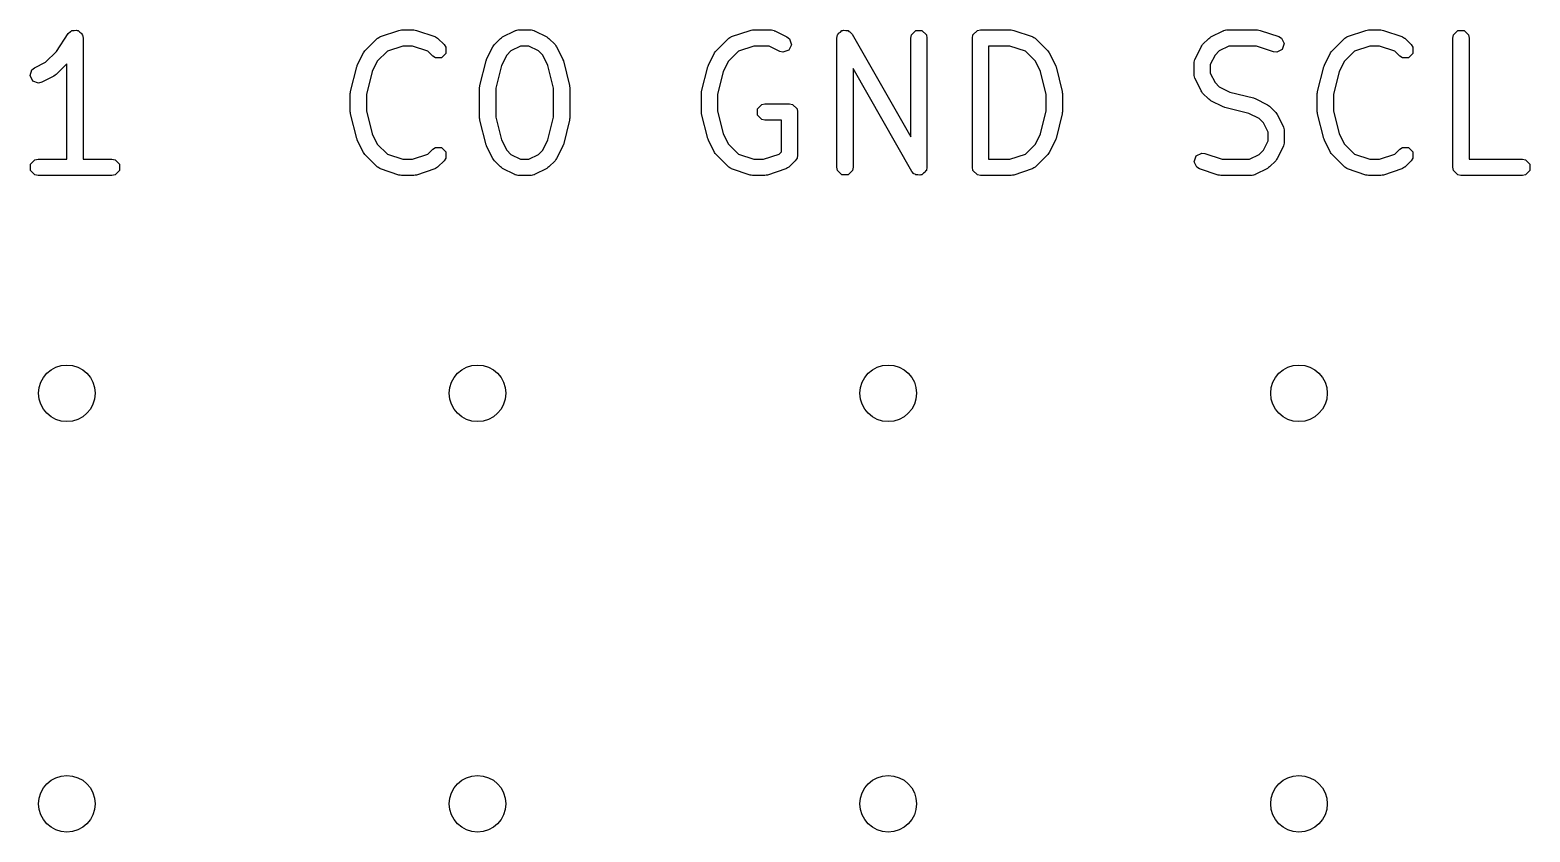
# Model space of a CAD drawing. Header units: inches. Extents: x 0.39 to 2.81, y 0.39 to 2.19.
# Drawn here: x 1.691 to 2.0563, y 1.9931 to 2.1885 of the extents above; entities that cross this region are included whole.
import ezdxf

# ---------------------------------------------------------------- set-up
doc = ezdxf.new("R2010")
doc.units = ezdxf.units.IN
doc.header["$MEASUREMENT"] = 0
doc.layers.add('BLACK', color=250, linetype='CONTINUOUS')

msp = doc.modelspace()

# ---------------------------------------------------------------- linework, layer by layer
at = {"layer": 'BLACK', "linetype": 'CONTINUOUS'}
for p, q in [((1.70034, 2.18765), (1.70088, 2.18819)), ((1.70088, 2.18819), (1.70108, 2.18823)), ((1.70108, 2.18823), (1.70123, 2.18837)), ((1.70123, 2.18837), (1.7018, 2.18837)), ((1.7018, 2.18837), (1.70236, 2.18849)), ((1.70236, 2.18849), (1.70253, 2.18837)), ((1.70253, 2.18837), (1.70273, 2.18837)), ((1.70273, 2.18837), (1.70314, 2.18797)), ((1.70314, 2.18797), (1.70362, 2.18765)), ((1.77635, 2.18692), (1.78085, 2.18842)), ((1.78085, 2.18842), (1.78116, 2.18846)), ((1.78116, 2.18846), (1.78147, 2.18852)), ((1.78147, 2.18852), (1.78447, 2.18852)), ((1.78447, 2.18852), (1.78478, 2.18846)), ((1.78478, 2.18846), (1.78509, 2.18842)), ((1.78509, 2.18842), (1.78959, 2.18692)), ((1.80609, 2.18682), (1.80909, 2.18832)), ((1.80909, 2.18832), (1.80918, 2.18834)), ((1.80918, 2.18834), (1.80921, 2.18837)), ((1.80921, 2.18837), (1.80952, 2.18844)), ((1.80952, 2.18844), (1.80983, 2.18852)), ((1.80983, 2.18852), (1.80987, 2.1885)), ((1.80987, 2.1885), (1.80997, 2.18852)), ((1.80997, 2.18852), (1.81297, 2.18852)), ((1.81297, 2.18852), (1.81306, 2.1885)), ((1.81306, 2.1885), (1.81311, 2.18852)), ((1.81311, 2.18852), (1.81341, 2.18844)), ((1.81341, 2.18844), (1.81372, 2.18837)), ((1.81372, 2.18837), (1.81375, 2.18834)), ((1.81375, 2.18834), (1.81385, 2.18832)), ((1.81385, 2.18832), (1.81685, 2.18682)), ((1.86184, 2.18692), (1.86634, 2.18842)), ((1.86634, 2.18842), (1.86665, 2.18846)), ((1.86665, 2.18846), (1.86696, 2.18852)), ((1.86696, 2.18852), (1.87146, 2.18852)), ((1.87146, 2.18852), (1.87156, 2.1885)), ((1.87156, 2.1885), (1.8716, 2.18852)), ((1.8716, 2.18852), (1.8719, 2.18844)), ((1.8719, 2.18844), (1.87221, 2.18837)), ((1.87221, 2.18837), (1.87224, 2.18834)), ((1.87224, 2.18834), (1.87234, 2.18832)), ((1.87234, 2.18832), (1.87534, 2.18682)), ((1.8879, 2.18776), (1.88834, 2.18801)), ((1.88834, 2.18801), (1.8887, 2.18837)), ((1.8887, 2.18837), (1.88897, 2.18837)), ((1.88897, 2.18837), (1.88921, 2.18851)), ((1.88921, 2.18851), (1.8897, 2.18837)), ((1.8897, 2.18837), (1.89021, 2.18837)), ((1.89021, 2.18837), (1.8904, 2.18818)), ((1.8904, 2.18818), (1.89066, 2.18811)), ((1.89066, 2.18811), (1.89117, 2.18753)), ((1.90564, 2.18731), (1.9067, 2.18837)), ((1.9067, 2.18837), (1.90821, 2.18837)), ((1.90821, 2.18837), (1.90927, 2.18731)), ((1.92063, 2.18731), (1.9217, 2.18837)), ((1.9217, 2.18837), (1.92245, 2.18852)), ((1.92245, 2.18852), (1.92995, 2.18852)), ((1.92995, 2.18852), (1.93026, 2.18846)), ((1.93026, 2.18846), (1.93057, 2.18842)), ((1.93057, 2.18842), (1.93507, 2.18692)), ((1.97857, 2.18682), (1.98156, 2.18832)), ((1.98156, 2.18832), (1.98166, 2.18834)), ((1.98166, 2.18834), (1.98169, 2.18837)), ((1.98169, 2.18837), (1.982, 2.18844)), ((1.982, 2.18844), (1.98231, 2.18852)), ((1.98231, 2.18852), (1.98235, 2.1885)), ((1.98235, 2.1885), (1.98245, 2.18852)), ((1.98245, 2.18852), (1.98994, 2.18852)), ((1.98994, 2.18852), (1.99025, 2.18846)), ((1.99025, 2.18846), (1.99057, 2.18842)), ((1.99057, 2.18842), (1.99507, 2.18692)), ((2.01182, 2.18692), (2.01632, 2.18842)), ((2.01632, 2.18842), (2.01663, 2.18846)), ((2.01663, 2.18846), (2.01694, 2.18852)), ((2.01694, 2.18852), (2.01994, 2.18852)), ((2.01994, 2.18852), (2.02025, 2.18846)), ((2.02025, 2.18846), (2.02056, 2.18842)), ((2.02056, 2.18842), (2.02506, 2.18692)), ((2.03762, 2.18731), (2.03868, 2.18837)), ((2.03868, 2.18837), (2.04019, 2.18837)), ((2.04019, 2.18837), (2.04126, 2.18731)), ((1.69745, 2.18331), (1.70034, 2.18765)), ((1.70362, 2.18765), (1.70366, 2.18745)), ((1.70366, 2.18745), (1.7038, 2.18731)), ((1.7038, 2.18731), (1.70395, 2.18656)), ((1.70395, 2.18656), (1.70395, 2.15703)), ((1.77258, 2.18345), (1.77558, 2.18645)), ((1.77558, 2.18645), (1.77566, 2.1865)), ((1.77566, 2.1865), (1.77568, 2.18654)), ((1.77568, 2.18654), (1.77596, 2.1867)), ((1.77596, 2.1867), (1.77622, 2.18687)), ((1.77622, 2.18687), (1.77626, 2.18687)), ((1.77626, 2.18687), (1.77635, 2.18692)), ((1.78179, 2.18459), (1.77803, 2.18334)), ((1.78415, 2.18459), (1.78179, 2.18459)), ((1.78791, 2.18334), (1.78415, 2.18459)), ((1.78959, 2.18692), (1.78968, 2.18687)), ((1.78968, 2.18687), (1.78972, 2.18687)), ((1.78972, 2.18687), (1.78998, 2.1867)), ((1.78998, 2.1867), (1.79026, 2.18654)), ((1.79026, 2.18654), (1.79028, 2.1865)), ((1.79028, 2.1865), (1.79036, 2.18645)), ((1.79036, 2.18645), (1.79186, 2.18495)), ((1.79186, 2.18495), (1.79229, 2.18431)), ((1.79229, 2.18431), (1.79229, 2.1828)), ((1.80221, 2.18144), (1.80371, 2.18444)), ((1.80371, 2.18444), (1.8039, 2.18469)), ((1.8039, 2.18469), (1.80408, 2.18495)), ((1.80408, 2.18495), (1.80558, 2.18645)), ((1.80558, 2.18645), (1.80584, 2.18662)), ((1.80584, 2.18662), (1.80609, 2.18682)), ((1.81043, 2.18459), (1.80813, 2.18344)), ((1.8125, 2.18459), (1.81043, 2.18459)), ((1.8148, 2.18344), (1.8125, 2.18459)), ((1.81685, 2.18682), (1.8171, 2.18662)), ((1.8171, 2.18662), (1.81736, 2.18645)), ((1.81736, 2.18645), (1.81886, 2.18495)), ((1.81886, 2.18495), (1.81903, 2.18468)), ((1.81903, 2.18468), (1.81923, 2.18444)), ((1.81923, 2.18444), (1.82073, 2.18144)), ((1.85807, 2.18345), (1.86107, 2.18645)), ((1.86107, 2.18645), (1.86115, 2.1865)), ((1.86115, 2.1865), (1.86117, 2.18654)), ((1.86117, 2.18654), (1.86144, 2.1867)), ((1.86144, 2.1867), (1.86171, 2.18687)), ((1.86171, 2.18687), (1.86175, 2.18687)), ((1.86175, 2.18687), (1.86184, 2.18692)), ((1.86728, 2.18459), (1.86352, 2.18334)), ((1.87099, 2.18459), (1.86728, 2.18459)), ((1.87358, 2.18329), (1.87099, 2.18459)), ((1.87534, 2.18682), (1.87595, 2.18635)), ((1.87642, 2.18492), (1.87575, 2.18357)), ((1.87595, 2.18635), (1.87642, 2.18492)), ((1.88749, 2.18656), (1.88764, 2.18731)), ((1.88749, 2.15506), (1.88749, 2.18656)), ((1.88764, 2.18731), (1.88783, 2.1875)), ((1.88783, 2.1875), (1.8879, 2.18776)), ((1.89117, 2.18753), (1.90549, 2.16247)), ((1.90549, 2.18656), (1.90564, 2.18731)), ((1.90549, 2.16247), (1.90549, 2.18656)), ((1.90927, 2.18731), (1.90942, 2.18656)), ((1.90942, 2.18656), (1.90942, 2.15506)), ((1.92048, 2.18656), (1.92063, 2.18731)), ((1.92048, 2.15506), (1.92048, 2.18656)), ((1.92963, 2.18459), (1.92442, 2.18459)), ((1.92442, 2.18459), (1.92442, 2.15703)), ((1.93339, 2.18334), (1.92963, 2.18459)), ((1.93507, 2.18692), (1.93516, 2.18687)), ((1.93516, 2.18687), (1.9352, 2.18687)), ((1.9352, 2.18687), (1.93547, 2.1867)), ((1.93547, 2.1867), (1.93574, 2.18654)), ((1.93574, 2.18654), (1.93576, 2.1865)), ((1.93576, 2.1865), (1.93584, 2.18645)), ((1.93584, 2.18645), (1.93884, 2.18345)), ((1.97469, 2.18144), (1.97619, 2.18444)), ((1.97619, 2.18444), (1.97638, 2.18469)), ((1.97638, 2.18469), (1.97655, 2.18495)), ((1.97655, 2.18495), (1.97805, 2.18645)), ((1.97805, 2.18645), (1.97832, 2.18662)), ((1.97832, 2.18662), (1.97857, 2.18682)), ((1.98291, 2.18459), (1.98061, 2.18344)), ((1.98962, 2.18459), (1.98291, 2.18459)), ((1.99382, 2.18319), (1.98962, 2.18459)), ((1.99507, 2.18692), (1.99573, 2.18654)), ((1.99573, 2.18654), (1.99641, 2.1852)), ((1.99641, 2.1852), (1.99593, 2.18377)), ((2.00805, 2.18345), (2.01105, 2.18645)), ((2.01105, 2.18645), (2.01113, 2.1865)), ((2.01113, 2.1865), (2.01115, 2.18654)), ((2.01115, 2.18654), (2.01143, 2.1867)), ((2.01143, 2.1867), (2.01169, 2.18687)), ((2.01169, 2.18687), (2.01173, 2.18687)), ((2.01173, 2.18687), (2.01182, 2.18692)), ((2.01726, 2.18459), (2.0135, 2.18334)), ((2.01962, 2.18459), (2.01726, 2.18459)), ((2.02338, 2.18334), (2.01962, 2.18459)), ((2.02506, 2.18692), (2.02515, 2.18687)), ((2.02515, 2.18687), (2.02519, 2.18687)), ((2.02519, 2.18687), (2.02546, 2.1867)), ((2.02546, 2.1867), (2.02573, 2.18654)), ((2.02573, 2.18654), (2.02575, 2.1865)), ((2.02575, 2.1865), (2.02583, 2.18645)), ((2.02583, 2.18645), (2.02733, 2.18495)), ((2.02733, 2.18495), (2.02776, 2.18431)), ((2.02776, 2.18431), (2.02776, 2.1828)), ((2.03747, 2.18656), (2.03762, 2.18731)), ((2.03747, 2.15506), (2.03747, 2.18656)), ((2.04126, 2.18731), (2.04141, 2.18656)), ((2.04141, 2.18656), (2.04141, 2.15703)), ((1.6921, 2.17932), (1.69481, 2.18067)), ((1.69481, 2.18067), (1.69745, 2.18331)), ((1.77071, 2.17994), (1.77221, 2.18294)), ((1.77221, 2.18294), (1.7724, 2.18319)), ((1.7724, 2.18319), (1.77258, 2.18345)), ((1.77559, 2.18089), (1.77433, 2.17837)), ((1.77803, 2.18334), (1.77559, 2.18089)), ((1.78908, 2.18216), (1.78791, 2.18334)), ((1.78972, 2.18174), (1.78908, 2.18216)), ((1.79122, 2.18174), (1.78972, 2.18174)), ((1.79229, 2.1828), (1.79122, 2.18174)), ((1.80056, 2.17503), (1.80206, 2.18103)), ((1.80206, 2.18103), (1.80215, 2.18123)), ((1.80215, 2.18123), (1.80221, 2.18144)), ((1.80709, 2.18239), (1.80582, 2.17987)), ((1.80813, 2.18344), (1.80709, 2.18239)), ((1.81585, 2.18239), (1.8148, 2.18344)), ((1.81711, 2.17987), (1.81585, 2.18239)), ((1.82073, 2.18144), (1.82078, 2.18123)), ((1.82078, 2.18123), (1.82088, 2.18103)), ((1.82088, 2.18103), (1.82238, 2.17503)), ((1.8562, 2.17994), (1.8577, 2.18294)), ((1.8577, 2.18294), (1.85789, 2.18319)), ((1.85789, 2.18319), (1.85807, 2.18345)), ((1.86108, 2.18089), (1.85982, 2.17837)), ((1.86352, 2.18334), (1.86108, 2.18089)), ((1.87432, 2.18309), (1.87358, 2.18329)), ((1.87575, 2.18357), (1.87432, 2.18309)), ((1.93583, 2.18089), (1.93339, 2.18334)), ((1.93709, 2.17837), (1.93583, 2.18089)), ((1.93884, 2.18345), (1.93902, 2.18319)), ((1.93902, 2.18319), (1.93921, 2.18294)), ((1.93921, 2.18294), (1.94071, 2.17994)), ((1.97448, 2.1807), (1.97457, 2.181)), ((1.9745, 2.18065), (1.97448, 2.1807)), ((1.97448, 2.18056), (1.9745, 2.18065)), ((1.97448, 2.17756), (1.97448, 2.18056)), ((1.97457, 2.181), (1.97463, 2.18131)), ((1.97463, 2.18131), (1.97466, 2.18134)), ((1.97466, 2.18134), (1.97469, 2.18144)), ((1.97956, 2.18239), (1.97841, 2.18009)), ((1.98061, 2.18344), (1.97956, 2.18239)), ((1.99458, 2.18309), (1.99382, 2.18319)), ((1.99593, 2.18377), (1.99458, 2.18309)), ((2.00618, 2.17994), (2.00768, 2.18294)), ((2.00768, 2.18294), (2.00787, 2.18319)), ((2.00787, 2.18319), (2.00805, 2.18345)), ((2.01106, 2.18089), (2.0098, 2.17837)), ((2.0135, 2.18334), (2.01106, 2.18089)), ((2.02455, 2.18216), (2.02338, 2.18334)), ((2.02519, 2.18174), (2.02455, 2.18216)), ((2.02669, 2.18174), (2.02519, 2.18174)), ((2.02776, 2.1828), (2.02669, 2.18174)), ((1.69102, 2.17742), (1.69149, 2.17885)), ((1.69169, 2.17607), (1.69102, 2.17742)), ((1.69149, 2.17885), (1.6921, 2.17932)), ((1.69686, 2.1773), (1.69386, 2.1758)), ((1.69711, 2.17749), (1.69686, 2.1773)), ((1.69737, 2.17766), (1.69711, 2.17749)), ((1.70001, 2.1803), (1.69737, 2.17766)), ((1.70001, 2.15703), (1.70001, 2.1803)), ((1.76906, 2.17353), (1.77056, 2.17953)), ((1.77056, 2.17953), (1.77065, 2.17973)), ((1.77065, 2.17973), (1.77071, 2.17994)), ((1.77433, 2.17837), (1.77294, 2.17281)), ((1.80582, 2.17987), (1.80444, 2.17431)), ((1.8185, 2.17431), (1.81711, 2.17987)), ((1.85455, 2.17353), (1.85605, 2.17953)), ((1.85605, 2.17953), (1.85614, 2.17973)), ((1.85614, 2.17973), (1.8562, 2.17994)), ((1.85982, 2.17837), (1.85843, 2.17281)), ((1.90575, 2.15408), (1.89143, 2.17914)), ((1.89143, 2.17914), (1.89143, 2.15506)), ((1.93848, 2.17281), (1.93709, 2.17837)), ((1.94071, 2.17994), (1.94077, 2.17973)), ((1.94077, 2.17973), (1.94086, 2.17953)), ((1.94086, 2.17953), (1.94236, 2.17353)), ((1.9745, 2.17746), (1.97448, 2.17756)), ((1.97448, 2.17742), (1.9745, 2.17746)), ((1.97457, 2.17711), (1.97448, 2.17742)), ((1.97463, 2.1768), (1.97457, 2.17711)), ((1.97841, 2.18009), (1.97841, 2.17802)), ((1.97841, 2.17802), (1.97956, 2.17572)), ((2.00453, 2.17353), (2.00603, 2.17953)), ((2.00603, 2.17953), (2.00612, 2.17973)), ((2.00612, 2.17973), (2.00618, 2.17994)), ((2.0098, 2.17837), (2.00841, 2.17281)), ((1.69312, 2.17559), (1.69169, 2.17607)), ((1.69386, 2.1758), (1.69312, 2.17559)), ((1.769, 2.17306), (1.76905, 2.17329)), ((1.76905, 2.17329), (1.76906, 2.17353)), ((1.8005, 2.17456), (1.80055, 2.17479)), ((1.8005, 2.16706), (1.8005, 2.17456)), ((1.80055, 2.17479), (1.80056, 2.17503)), ((1.80444, 2.17431), (1.80444, 2.1673)), ((1.8185, 2.1673), (1.8185, 2.17431)), ((1.82238, 2.17503), (1.82239, 2.17479)), ((1.82239, 2.17479), (1.82243, 2.17456)), ((1.82243, 2.17456), (1.82243, 2.16706)), ((1.85449, 2.17306), (1.85454, 2.17329)), ((1.85454, 2.17329), (1.85455, 2.17353)), ((1.94236, 2.17353), (1.94237, 2.17329)), ((1.94237, 2.17329), (1.94242, 2.17306)), ((1.97466, 2.17677), (1.97463, 2.1768)), ((1.97469, 2.17668), (1.97466, 2.17677)), ((1.97619, 2.17368), (1.97469, 2.17668)), ((1.97638, 2.17343), (1.97619, 2.17368)), ((1.97655, 2.17316), (1.97638, 2.17343)), ((1.97805, 2.17167), (1.97655, 2.17316)), ((1.97956, 2.17572), (1.98061, 2.17467)), ((1.98061, 2.17467), (1.98313, 2.17341)), ((1.98313, 2.17341), (1.98892, 2.17197)), ((2.00447, 2.17306), (2.00452, 2.17329)), ((2.00452, 2.17329), (2.00453, 2.17353)), ((1.769, 2.16856), (1.769, 2.17306)), ((1.77294, 2.17281), (1.77294, 2.1688)), ((1.85449, 2.16856), (1.85449, 2.17306)), ((1.85843, 2.17281), (1.85843, 2.1688)), ((1.86814, 2.16931), (1.86921, 2.17038)), ((1.86921, 2.17038), (1.86996, 2.17053)), ((1.86996, 2.17053), (1.87596, 2.17053)), ((1.87596, 2.17053), (1.87671, 2.17038)), ((1.87671, 2.17038), (1.87778, 2.16931)), ((1.93848, 2.1688), (1.93848, 2.17281)), ((1.94242, 2.17306), (1.94242, 2.16856)), ((1.97832, 2.17149), (1.97805, 2.17167)), ((1.97857, 2.1713), (1.97832, 2.17149)), ((1.98156, 2.1698), (1.97857, 2.1713)), ((1.98177, 2.16974), (1.98156, 2.1698)), ((1.98197, 2.16965), (1.98177, 2.16974)), ((1.98776, 2.1682), (1.98197, 2.16965)), ((1.98892, 2.17197), (1.98912, 2.17188)), ((1.98912, 2.17188), (1.98932, 2.17182)), ((1.98932, 2.17182), (1.99232, 2.17032)), ((1.99232, 2.17032), (1.99257, 2.17012)), ((1.99257, 2.17012), (1.99284, 2.16995)), ((1.99284, 2.16995), (1.99434, 2.16845)), ((2.00447, 2.16856), (2.00447, 2.17306)), ((2.00841, 2.17281), (2.00841, 2.1688)), ((1.76905, 2.16832), (1.769, 2.16856)), ((1.76906, 2.16808), (1.76905, 2.16832)), ((1.77056, 2.16208), (1.76906, 2.16808)), ((1.77294, 2.1688), (1.77433, 2.16325)), ((1.80055, 2.16682), (1.8005, 2.16706)), ((1.80056, 2.16658), (1.80055, 2.16682)), ((1.80206, 2.16058), (1.80056, 2.16658)), ((1.80444, 2.1673), (1.80582, 2.16175)), ((1.81711, 2.16175), (1.8185, 2.1673)), ((1.82238, 2.16658), (1.82088, 2.16058)), ((1.82239, 2.16682), (1.82238, 2.16658)), ((1.82243, 2.16706), (1.82239, 2.16682)), ((1.85454, 2.16832), (1.85449, 2.16856)), ((1.85455, 2.16808), (1.85454, 2.16832)), ((1.85605, 2.16208), (1.85455, 2.16808)), ((1.85843, 2.1688), (1.85982, 2.16325)), ((1.86814, 2.1678), (1.86814, 2.16931)), ((1.86921, 2.16674), (1.86814, 2.1678)), ((1.86996, 2.16659), (1.86921, 2.16674)), ((1.87399, 2.16659), (1.86996, 2.16659)), ((1.87399, 2.15887), (1.87399, 2.16659)), ((1.87778, 2.16931), (1.87793, 2.16856)), ((1.87793, 2.16856), (1.87793, 2.15806)), ((1.93709, 2.16325), (1.93848, 2.1688)), ((1.94236, 2.16808), (1.94086, 2.16208)), ((1.94237, 2.16832), (1.94236, 2.16808)), ((1.94242, 2.16856), (1.94237, 2.16832)), ((1.99028, 2.16694), (1.98776, 2.1682)), ((1.99133, 2.16589), (1.99028, 2.16694)), ((1.99248, 2.16359), (1.99133, 2.16589)), ((1.99434, 2.16845), (1.99451, 2.16819)), ((1.99451, 2.16819), (1.9947, 2.16794)), ((1.9947, 2.16794), (1.9962, 2.16494)), ((2.00452, 2.16832), (2.00447, 2.16856)), ((2.00453, 2.16808), (2.00452, 2.16832)), ((2.00603, 2.16208), (2.00453, 2.16808)), ((2.00841, 2.1688), (2.0098, 2.16325)), ((1.77433, 2.16325), (1.77559, 2.16072)), ((1.85982, 2.16325), (1.86108, 2.16072)), ((1.93583, 2.16072), (1.93709, 2.16325)), ((1.99248, 2.16152), (1.99248, 2.16359)), ((1.9962, 2.16494), (1.99623, 2.16484)), ((1.99623, 2.16484), (1.99626, 2.16481)), ((1.99626, 2.16481), (1.99632, 2.1645)), ((1.99632, 2.1645), (1.99641, 2.1642)), ((1.99641, 2.1642), (1.99639, 2.16415)), ((1.99639, 2.16415), (1.99641, 2.16406)), ((1.99641, 2.16406), (1.99641, 2.16106)), ((2.0098, 2.16325), (2.01106, 2.16072)), ((1.77065, 2.16189), (1.77056, 2.16208)), ((1.77071, 2.16168), (1.77065, 2.16189)), ((1.77221, 2.15868), (1.77071, 2.16168)), ((1.7724, 2.15843), (1.77221, 2.15868)), ((1.77559, 2.16072), (1.77803, 2.15828)), ((1.78791, 2.15828), (1.78908, 2.15945)), ((1.78908, 2.15945), (1.78972, 2.15988)), ((1.78972, 2.15988), (1.79122, 2.15988)), ((1.79122, 2.15988), (1.79229, 2.15881)), ((1.79229, 2.15881), (1.79229, 2.15731)), ((1.80215, 2.16039), (1.80206, 2.16058)), ((1.80221, 2.16018), (1.80215, 2.16039)), ((1.80371, 2.15718), (1.80221, 2.16018)), ((1.80582, 2.16175), (1.80709, 2.15923)), ((1.80709, 2.15923), (1.80813, 2.15818)), ((1.8148, 2.15818), (1.81585, 2.15923)), ((1.81585, 2.15923), (1.81711, 2.16175)), ((1.82073, 2.16018), (1.81923, 2.15718)), ((1.82078, 2.16039), (1.82073, 2.16018)), ((1.82088, 2.16058), (1.82078, 2.16039)), ((1.85614, 2.16189), (1.85605, 2.16208)), ((1.8562, 2.16168), (1.85614, 2.16189)), ((1.8577, 2.15868), (1.8562, 2.16168)), ((1.85789, 2.15843), (1.8577, 2.15868)), ((1.86108, 2.16072), (1.86352, 2.15828)), ((1.8734, 2.15828), (1.87399, 2.15887)), ((1.93339, 2.15828), (1.93583, 2.16072)), ((1.93921, 2.15868), (1.93902, 2.15843)), ((1.94071, 2.16168), (1.93921, 2.15868)), ((1.94077, 2.16189), (1.94071, 2.16168)), ((1.94086, 2.16208), (1.94077, 2.16189)), ((1.99028, 2.15818), (1.99133, 2.15923)), ((1.99133, 2.15923), (1.99248, 2.16152)), ((1.9962, 2.16018), (1.9947, 2.15718)), ((1.99623, 2.16027), (1.9962, 2.16018)), ((1.99626, 2.16031), (1.99623, 2.16027)), ((1.99632, 2.16061), (1.99626, 2.16031)), ((1.99641, 2.16092), (1.99632, 2.16061)), ((1.99641, 2.16106), (1.99639, 2.16096)), ((1.99639, 2.16096), (1.99641, 2.16092)), ((2.00612, 2.16189), (2.00603, 2.16208)), ((2.00618, 2.16168), (2.00612, 2.16189)), ((2.00768, 2.15868), (2.00618, 2.16168)), ((2.00787, 2.15843), (2.00768, 2.15868)), ((2.01106, 2.16072), (2.0135, 2.15828)), ((2.02338, 2.15828), (2.02455, 2.15945)), ((2.02455, 2.15945), (2.02519, 2.15988)), ((2.02519, 2.15988), (2.02669, 2.15988)), ((2.02669, 2.15988), (2.02776, 2.15881)), ((2.02776, 2.15881), (2.02776, 2.15731)), ((1.69116, 2.15581), (1.69223, 2.15688)), ((1.69116, 2.15431), (1.69116, 2.15581)), ((1.69223, 2.15688), (1.69298, 2.15703)), ((1.69298, 2.15703), (1.70001, 2.15703)), ((1.70395, 2.15703), (1.71098, 2.15703)), ((1.71098, 2.15703), (1.71173, 2.15688)), ((1.71173, 2.15688), (1.7128, 2.15581)), ((1.7128, 2.15581), (1.7128, 2.15431)), ((1.77258, 2.15817), (1.7724, 2.15843)), ((1.77558, 2.15517), (1.77258, 2.15817)), ((1.77566, 2.15511), (1.77558, 2.15517)), ((1.77568, 2.15507), (1.77566, 2.15511)), ((1.77596, 2.15492), (1.77568, 2.15507)), ((1.77622, 2.15474), (1.77596, 2.15492)), ((1.77803, 2.15828), (1.78179, 2.15703)), ((1.78179, 2.15703), (1.78415, 2.15703)), ((1.78415, 2.15703), (1.78791, 2.15828)), ((1.78998, 2.15492), (1.78972, 2.15474)), ((1.79026, 2.15507), (1.78998, 2.15492)), ((1.79028, 2.15511), (1.79026, 2.15507)), ((1.79036, 2.15517), (1.79028, 2.15511)), ((1.79186, 2.15667), (1.79036, 2.15517)), ((1.79229, 2.15731), (1.79186, 2.15667)), ((1.8039, 2.15693), (1.80371, 2.15718)), ((1.80408, 2.15667), (1.8039, 2.15693)), ((1.80558, 2.15517), (1.80408, 2.15667)), ((1.80584, 2.15499), (1.80558, 2.15517)), ((1.80609, 2.1548), (1.80584, 2.15499)), ((1.80813, 2.15818), (1.81043, 2.15703)), ((1.81043, 2.15703), (1.8125, 2.15703)), ((1.8125, 2.15703), (1.8148, 2.15818)), ((1.8171, 2.15499), (1.81685, 2.1548)), ((1.81736, 2.15517), (1.8171, 2.15499)), ((1.81886, 2.15667), (1.81736, 2.15517)), ((1.81903, 2.15693), (1.81886, 2.15667)), ((1.81923, 2.15718), (1.81903, 2.15693)), ((1.85807, 2.15817), (1.85789, 2.15843)), ((1.86107, 2.15517), (1.85807, 2.15817)), ((1.86115, 2.15511), (1.86107, 2.15517)), ((1.86117, 2.15507), (1.86115, 2.15511)), ((1.86144, 2.15492), (1.86117, 2.15507)), ((1.86171, 2.15474), (1.86144, 2.15492)), ((1.86352, 2.15828), (1.86728, 2.15703)), ((1.86728, 2.15703), (1.86964, 2.15703)), ((1.86964, 2.15703), (1.8734, 2.15828)), ((1.87547, 2.15492), (1.87521, 2.15474)), ((1.87575, 2.15507), (1.87547, 2.15492)), ((1.87577, 2.15511), (1.87575, 2.15507)), ((1.87585, 2.15517), (1.87577, 2.15511)), ((1.87735, 2.15667), (1.87585, 2.15517)), ((1.87778, 2.15731), (1.87735, 2.15667)), ((1.87793, 2.15806), (1.87778, 2.15731)), ((1.88764, 2.15431), (1.88749, 2.15506)), ((1.89143, 2.15506), (1.89128, 2.15431)), ((1.90942, 2.15506), (1.90927, 2.15431)), ((1.92063, 2.15431), (1.92048, 2.15506)), ((1.92442, 2.15703), (1.92963, 2.15703)), ((1.92963, 2.15703), (1.93339, 2.15828)), ((1.93547, 2.15492), (1.9352, 2.15474)), ((1.93574, 2.15507), (1.93547, 2.15492)), ((1.93576, 2.15511), (1.93574, 2.15507)), ((1.93584, 2.15517), (1.93576, 2.15511)), ((1.93884, 2.15817), (1.93584, 2.15517)), ((1.93902, 2.15843), (1.93884, 2.15817)), ((1.97448, 2.15642), (1.97496, 2.15785)), ((1.97516, 2.15507), (1.97448, 2.15642)), ((1.97496, 2.15785), (1.97631, 2.15852)), ((1.97582, 2.15469), (1.97516, 2.15507)), ((1.97631, 2.15852), (1.97707, 2.15843)), ((1.97707, 2.15843), (1.98126, 2.15703)), ((1.98126, 2.15703), (1.98798, 2.15703)), ((1.98798, 2.15703), (1.99028, 2.15818)), ((1.99257, 2.15499), (1.99232, 2.1548)), ((1.99284, 2.15517), (1.99257, 2.15499)), ((1.99434, 2.15667), (1.99284, 2.15517)), ((1.99451, 2.15693), (1.99434, 2.15667)), ((1.9947, 2.15718), (1.99451, 2.15693)), ((2.00805, 2.15817), (2.00787, 2.15843)), ((2.01105, 2.15517), (2.00805, 2.15817)), ((2.01113, 2.15511), (2.01105, 2.15517)), ((2.01115, 2.15507), (2.01113, 2.15511)), ((2.01143, 2.15492), (2.01115, 2.15507)), ((2.01169, 2.15474), (2.01143, 2.15492)), ((2.0135, 2.15828), (2.01726, 2.15703)), ((2.01726, 2.15703), (2.01962, 2.15703)), ((2.01962, 2.15703), (2.02338, 2.15828)), ((2.02546, 2.15492), (2.02519, 2.15474)), ((2.02573, 2.15507), (2.02546, 2.15492)), ((2.02575, 2.15511), (2.02573, 2.15507)), ((2.02583, 2.15517), (2.02575, 2.15511)), ((2.02733, 2.15667), (2.02583, 2.15517)), ((2.02776, 2.15731), (2.02733, 2.15667)), ((2.03762, 2.15431), (2.03747, 2.15506)), ((2.04141, 2.15703), (2.05444, 2.15703)), ((2.05444, 2.15703), (2.05519, 2.15688)), ((2.05519, 2.15688), (2.05625, 2.15581)), ((2.05625, 2.15581), (2.05625, 2.15431)), ((1.69223, 2.15324), (1.69116, 2.15431)), ((1.69298, 2.15309), (1.69223, 2.15324)), ((1.71098, 2.15309), (1.69298, 2.15309)), ((1.71173, 2.15324), (1.71098, 2.15309)), ((1.7128, 2.15431), (1.71173, 2.15324)), ((1.77626, 2.15474), (1.77622, 2.15474)), ((1.77635, 2.15469), (1.77626, 2.15474)), ((1.78085, 2.15319), (1.77635, 2.15469)), ((1.78116, 2.15315), (1.78085, 2.15319)), ((1.78147, 2.15309), (1.78116, 2.15315)), ((1.78447, 2.15309), (1.78147, 2.15309)), ((1.78478, 2.15315), (1.78447, 2.15309)), ((1.78509, 2.15319), (1.78478, 2.15315)), ((1.78959, 2.15469), (1.78509, 2.15319)), ((1.78968, 2.15474), (1.78959, 2.15469)), ((1.78972, 2.15474), (1.78968, 2.15474)), ((1.80909, 2.1533), (1.80609, 2.1548)), ((1.80918, 2.15327), (1.80909, 2.1533)), ((1.80921, 2.15324), (1.80918, 2.15327)), ((1.80952, 2.15318), (1.80921, 2.15324)), ((1.80983, 2.1531), (1.80952, 2.15318)), ((1.80987, 2.15311), (1.80983, 2.1531)), ((1.80997, 2.15309), (1.80987, 2.15311)), ((1.81297, 2.15309), (1.80997, 2.15309)), ((1.81306, 2.15311), (1.81297, 2.15309)), ((1.81311, 2.1531), (1.81306, 2.15311)), ((1.81341, 2.15318), (1.81311, 2.1531)), ((1.81372, 2.15324), (1.81341, 2.15318)), ((1.81375, 2.15327), (1.81372, 2.15324)), ((1.81385, 2.1533), (1.81375, 2.15327)), ((1.81685, 2.1548), (1.81385, 2.1533)), ((1.86175, 2.15474), (1.86171, 2.15474)), ((1.86184, 2.15469), (1.86175, 2.15474)), ((1.86634, 2.15319), (1.86184, 2.15469)), ((1.86665, 2.15315), (1.86634, 2.15319)), ((1.86696, 2.15309), (1.86665, 2.15315)), ((1.86996, 2.15309), (1.86696, 2.15309)), ((1.87027, 2.15315), (1.86996, 2.15309)), ((1.87058, 2.15319), (1.87027, 2.15315)), ((1.87508, 2.15469), (1.87058, 2.15319)), ((1.87517, 2.15474), (1.87508, 2.15469)), ((1.87521, 2.15474), (1.87517, 2.15474)), ((1.8887, 2.15324), (1.88764, 2.15431)), ((1.89021, 2.15324), (1.8887, 2.15324)), ((1.89128, 2.15431), (1.89021, 2.15324)), ((1.90625, 2.1535), (1.90575, 2.15408)), ((1.90651, 2.15343), (1.90625, 2.1535)), ((1.9067, 2.15324), (1.90651, 2.15343)), ((1.90721, 2.15324), (1.9067, 2.15324)), ((1.9077, 2.15311), (1.90721, 2.15324)), ((1.90794, 2.15324), (1.9077, 2.15311)), ((1.90821, 2.15324), (1.90794, 2.15324)), ((1.90857, 2.1536), (1.90821, 2.15324)), ((1.90901, 2.15385), (1.90857, 2.1536)), ((1.90908, 2.15411), (1.90901, 2.15385)), ((1.90927, 2.15431), (1.90908, 2.15411)), ((1.9217, 2.15324), (1.92063, 2.15431)), ((1.92245, 2.15309), (1.9217, 2.15324)), ((1.92995, 2.15309), (1.92245, 2.15309)), ((1.93026, 2.15315), (1.92995, 2.15309)), ((1.93057, 2.15319), (1.93026, 2.15315)), ((1.93507, 2.15469), (1.93057, 2.15319)), ((1.93516, 2.15474), (1.93507, 2.15469)), ((1.9352, 2.15474), (1.93516, 2.15474)), ((1.98032, 2.15319), (1.97582, 2.15469)), ((1.98064, 2.15315), (1.98032, 2.15319)), ((1.98095, 2.15309), (1.98064, 2.15315)), ((1.98844, 2.15309), (1.98095, 2.15309)), ((1.98854, 2.15311), (1.98844, 2.15309)), ((1.98858, 2.1531), (1.98854, 2.15311)), ((1.98889, 2.15318), (1.98858, 2.1531)), ((1.9892, 2.15324), (1.98889, 2.15318)), ((1.98923, 2.15327), (1.9892, 2.15324)), ((1.98932, 2.1533), (1.98923, 2.15327)), ((1.99232, 2.1548), (1.98932, 2.1533)), ((2.01173, 2.15474), (2.01169, 2.15474)), ((2.01182, 2.15469), (2.01173, 2.15474)), ((2.01632, 2.15319), (2.01182, 2.15469)), ((2.01663, 2.15315), (2.01632, 2.15319)), ((2.01694, 2.15309), (2.01663, 2.15315)), ((2.01994, 2.15309), (2.01694, 2.15309)), ((2.02025, 2.15315), (2.01994, 2.15309)), ((2.02056, 2.15319), (2.02025, 2.15315)), ((2.02506, 2.15469), (2.02056, 2.15319)), ((2.02515, 2.15474), (2.02506, 2.15469)), ((2.02519, 2.15474), (2.02515, 2.15474)), ((2.03868, 2.15324), (2.03762, 2.15431)), ((2.03944, 2.15309), (2.03868, 2.15324)), ((2.05444, 2.15309), (2.03944, 2.15309)), ((2.05519, 2.15324), (2.05444, 2.15309)), ((2.05625, 2.15431), (2.05519, 2.15324))]:
    msp.add_line(p, q, dxfattribs=at)
at = {"layer": 'BLACK'}
for centre in [(1.7, 2.1), (1.7, 2.1), (1.8, 2.1), (1.8, 2.1), (1.9, 2.1), (1.9, 2.1), (2, 2.1), (2, 2.1), (1.7, 2), (1.7, 2), (1.8, 2), (1.8, 2), (1.9, 2), (1.9, 2), (2, 2), (2, 2)]:
    msp.add_circle(centre, 0.00689, dxfattribs=at)

doc.saveas('drawing.dxf')
